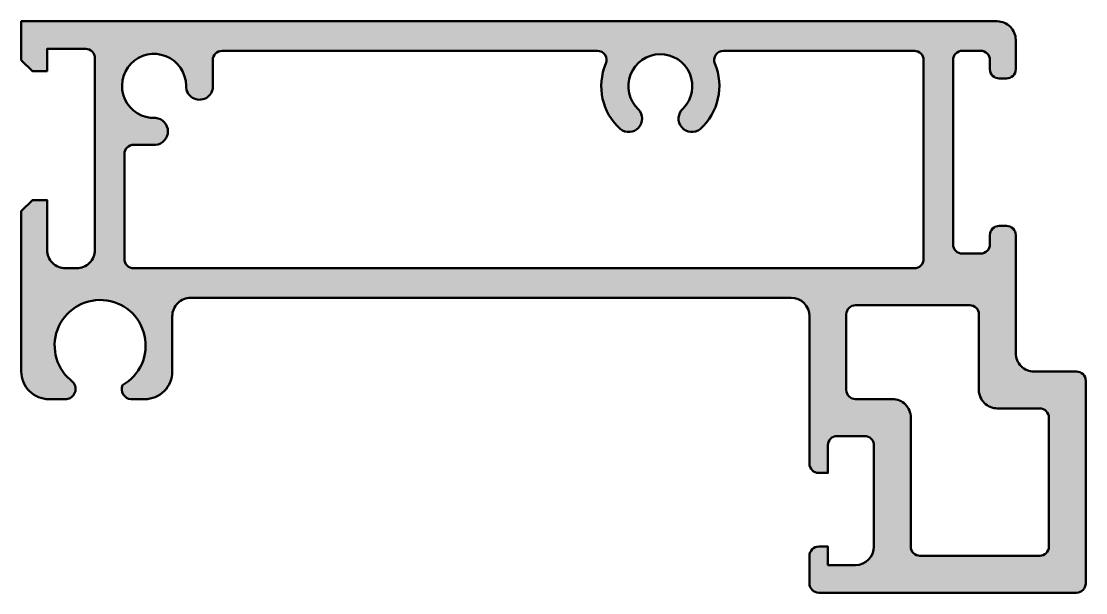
# Model space of a CAD drawing. Extents: x -57.8 to 0, y 0 to 31.
import ezdxf

# ---------------------------------------------------------------- set-up
doc = ezdxf.new("R2010")
doc.units = 0
doc.layers.add('0S-Alu contour', color=7, linetype='Continuous', lineweight=50)
doc.layers.add('0S-Alu hatch', color=252, linetype='Continuous', lineweight=25)

# ---------------------------------------------------------------- blocks, each defined once
blk = doc.blocks.new('385400__85EE3B60_F933_4EDA_BEAD_EB2E2D149482_')
at = {"layer": '0S-Alu hatch'}
h = blk.add_hatch(color=256, dxfattribs=at)
edge = h.paths.add_edge_path()
edge.add_ellipse((-54.29845487177554, 29.00157092572293), major_axis=(-0.4984085434496846, 0), ratio=1, start_angle=179.8185330120089, end_angle=270.1762210024746, ccw=False)
edge.add_line((-53.800048828125, 28.99999237060547), (-53.800048828125, 18.59998321533202))
edge.add_ellipse((-54.79945480466141, 18.59938919186843), major_axis=(-0.9994061530731976, 0), ratio=1, start_angle=89.96594473698798, end_angle=180.0340552630112, ccw=False)
edge.add_line((-54.80004882812498, 17.59998321533203), (-55.4000244140625, 17.59998321533203))
edge.add_ellipse((-55.40044490926327, 18.59956272013126), major_axis=(-0.9995795932445226, 0), ratio=1, start_angle=-0.024102733982203972, end_angle=90.02410273397248, ccw=False)
edge.add_line((-56.4000244140625, 18.59998321533203), (-56.4000244140625, 21.29997253417969))
edge.add_line((-56.4000244140625, 21.29997253417969), (-57.20001220703125, 21.29997253417969))
edge.add_line((-57.20001220703125, 21.29997253417969), (-57.800048828125, 20.69998931884766))
edge.add_line((-57.800048828125, 20.69998931884766), (-57.80004882812501, 11.99999237060547))
edge.add_arc((-56.30073129427976, 11.9992946384865), 1.49931769619581, 179.9733364668515, 270.0272463670629)
edge.add_line((-56.30001831054689, 10.49997711181641), (-55.35424804687499, 10.4999771118164))
edge.add_arc((-55.40599287340351, 11.0535878703567), 0.5560237396406947, 275.3398014339451, 402.5626190475726)
edge.add_ellipse((-53.5188932922779, 13.4106243353626), major_axis=(-2.471304156267641, 0), ratio=1, start_angle=119.21975395906091, end_angle=53.28111069872318, ccw=False)
edge.add_arc((-51.79458020772107, 11.05308384433074), 0.5554471494629871, 158.8180333996857, 264.7127449097841)
edge.add_line((-51.84576416015625, 10.5), (-51.10006713867188, 10.4999771118164))
edge.add_arc((-51.0992864696933, 11.99922695255228), 1.499250043985525, 269.9701657239431, 360.0292514421466)
edge.add_line((-49.60003662109374, 11.99999237060546), (-49.60000610351562, 14.99999237060547))
edge.add_ellipse((-48.6005862941309, 15.0005572946996), major_axis=(-0.9994199690469567, 0), ratio=1, start_angle=-90.03151226904077, end_angle=0.03238655326629214, ccw=False)
edge.add_line((-48.60003662032195, 15.99997711258822), (-16, 16))
edge.add_ellipse((-16.00035505684268, 14.9997060003358), major_axis=(-1.000294062678348, 0), ratio=1, start_angle=180.0164029845365, end_angle=269.9796627214347, ccw=False)
edge.add_line((-15.00006103515625, 14.99999237060547), (-15, 6.999984741210937))
edge.add_arc((-14.5000596853793, 6.999940313032024), 0.499940316594795, 179.9949082979713, 270.0068402571812)
edge.add_line((-14.5, 6.5), (-14, 6.499977111816406))
edge.add_line((-14, 6.499977111816406), (-14, 7.999984741210937))
edge.add_ellipse((-13.50006242082239, 8.000062418684697), major_axis=(-0.4999375852121479, 0), ratio=1, start_angle=-90.00715379237738, end_angle=0.008902294133690702, ccw=False)
edge.add_line((-13.5, 8.5), (-12, 8.499977111816406))
edge.add_ellipse((-12.00004972951166, 7.999927381487711), major_axis=(-0.5000497328014735, 0), ratio=1, start_angle=180.0065722864252, end_angle=269.9943019844761, ccw=False)
edge.add_line((-11.5, 7.999984741210937), (-11.5, 2.499992370605468))
edge.add_ellipse((-12.50007609938774, 2.500068469993209), major_axis=(-1.000076102283078, 0), ratio=1, start_angle=90.00435984195138, end_angle=179.9956401579978, ccw=False)
edge.add_line((-12.5, 1.499992370605468), (-14, 1.499992370605468))
edge.add_line((-14, 1.499992370605468), (-14, 2.499992370605468))
edge.add_line((-14, 2.499992370605468), (-14.5, 2.499992370605468))
edge.add_arc((-14.50004567354903, 2.000038044793229), 0.4999543278985029, 89.99476571868125, 180.0043600104446)
edge.add_line((-15, 2), (-15, 0.499992370605467))
edge.add_arc((-14.50004021654554, 0.4999368967309637), 0.4999597865320574, 179.9936426509345, 270.004608847333)
edge.add_line((-14.5, -2.28881835931e-05), (-0.5, 0))
edge.add_arc((-0.5000187180086733, 0.5000187183525004), 0.5000187187028511, 270.0021448454988, 359.9969808837534)
edge.add_line((0, 0.4999923706054691), (0, 11.49998474121093))
edge.add_arc((-0.4997397059386728, 11.50022978419415), 0.4997397660160084, 359.9719055191306, 450.0298430359856)
edge.add_line((-0.4999999999999997, 11.99996948242187), (-2.800048828125, 11.99999237060547))
edge.add_ellipse((-2.800529015532115, 12.99951217246942), major_axis=(-0.9995199172093109, 0), ratio=1, start_angle=-0.026214516257198284, end_angle=90.0275259275856, ccw=False)
edge.add_line((-3.800048828125, 12.99996948242187), (-3.800048828125, 19.39999389648437))
edge.add_arc((-4.299961364777448, 19.40006610347928), 0.4999125418672107, 359.9917242402709, 450.0100243148202)
edge.add_line((-4.300048828124998, 19.89997863769531), (-4.700012207031247, 19.89997863769531))
edge.add_arc((-4.700071884675841, 19.4000383143711), 0.499940326886057, 89.99316062939764, 180.0077136281695)
edge.add_line((-5.20001220703125, 19.39997100830078), (-5.20001220703125, 18.89997863769531))
edge.add_ellipse((-5.700019145975026, 18.90000083587275), major_axis=(-0.5000069394365291, 0), ratio=1, start_angle=90.0007951333501, end_angle=179.9974563116967, ccw=False)
edge.add_line((-5.700012207031248, 18.39999389648437), (-6.70001220703125, 18.39999389648437))
edge.add_ellipse((-6.700092025884461, 18.89991407542804), major_axis=(-0.4999201853157384, 0), ratio=1, start_angle=-0.007399472033227994, end_angle=90.00914802716181, ccw=False)
edge.add_line((-7.200012207031249, 18.89997863769531), (-7.20001220703125, 28.89999389648437))
edge.add_ellipse((-6.700024975323385, 28.90001429391801), major_axis=(-0.4999872321239304, 0), ratio=1, start_angle=-90.00146317586558, end_angle=0.0023374332914727347, ccw=False)
edge.add_line((-6.700012207031247, 29.40000152587891), (-5.70001220703125, 29.40000152587891))
edge.add_ellipse((-5.700065990052592, 28.89994774362001), major_axis=(-0.5000537851512012, 0), ratio=1, start_angle=180.0052881597661, end_angle=269.9938375826166, ccw=False)
edge.add_line((-5.200012207031248, 28.89999389648437), (-5.20001220703125, 28.4000015258789))
edge.add_arc((-4.7000642420075, 28.39994186236031), 0.4999479685838554, 179.9931623528093, 270.0059633896301)
edge.add_line((-4.700012207031252, 27.89999389648438), (-4.300048828125005, 27.89999389648437))
edge.add_arc((-4.299969066421738, 28.39991413605636), 0.4999202459349363, 269.9908585238935, 360.0100157336476)
edge.add_line((-3.800048828125001, 28.40000152587891), (-3.800048828125, 29.99999237060547))
edge.add_arc((-4.800039292988596, 30.00000190574187), 0.9999904649090566, 359.9994536715847, 450.0005463282822)
edge.add_line((-4.800048828125, 30.99999237060547), (-57.800048828125, 30.99999237060547))
edge.add_line((-57.800048828125, 30.99999237060547), (-57.80004882812498, 28.89999389648436))
edge.add_line((-57.80004882812498, 28.89999389648436), (-57.20001220703125, 28.30000305175781))
edge.add_line((-57.20001220703125, 28.30000305175781), (-56.4000244140625, 28.29998016357422))
edge.add_line((-56.4000244140625, 28.29998016357422), (-56.40002441406249, 29.49997711181641))
edge.add_line((-56.40002441406249, 29.49997711181641), (-54.29998779296874, 29.49997711181641))
edge = h.paths.add_edge_path()
edge.add_ellipse((-50.5897250329358, 27.49393419928108), major_axis=(-1.739698907020826, 0), ratio=1, start_angle=-179.80098045754323, end_angle=92.5105868172962, ccw=False)
edge.add_arc((-48.12532113852026, 27.47045201399804), 0.725316663315344, 177.6670451468974, 360.4248395433622)
edge.add_line((-47.4000244140625, 27.475830078125), (-47.40002441406249, 28.89798736572266))
edge.add_ellipse((-46.90031478120212, 28.89828535776802), major_axis=(-0.4997097217112334, 0), ratio=1, start_angle=-90.0332929535345, end_angle=0.03416721108658294, ccw=False)
edge.add_line((-46.9000244140625, 29.3979949951172), (-26.51931064258281, 29.39799499511719))
edge.add_ellipse((-26.51931064258281, 28.89799499511718), major_axis=(-0.5000000000000098, 0), ratio=1, start_angle=156.9575955120237, end_angle=270.0000000000004, ccw=False)
edge.add_arc((-23.18690161420085, 27.48055968423305), 3.121335774680757, 156.9575955120234, 228.121265255346)
edge.add_arc((-24.81575678471785, 25.7231129110208), 0.7265390355354814, 231.2445163873378, 403.1789237760732)
edge.add_ellipse((-23.0959301184306, 27.48204790963514), major_axis=(-1.734426283228675, 0), ratio=1, start_angle=135.323062536286, end_angle=46.67647323019071, ccw=False)
edge.add_arc((-21.38641999941761, 25.71767943061155), 0.7236362509808476, 131.1514319233156, 309.1546798724557)
edge.add_arc((-23.0494789740924, 27.49338517449196), 3.155176377872487, 312.2141613272825, 382.5990260014649)
edge.add_ellipse((-19.67495891856447, 28.89799499511719), major_axis=(-0.5000000000000036, 0), ratio=1, start_angle=-90, end_angle=22.599026001465518, ccw=False)
edge.add_line((-19.67495891856447, 29.39799499511719), (-9.300048828125, 29.39799499511719))
edge.add_ellipse((-9.299758460985387, 28.89828535776801), major_axis=(-0.4997097217112373, 0), ratio=1, start_angle=179.9658327889135, end_angle=270.03329295353376, ccw=False)
edge.add_line((-8.800048828125, 28.89798736572266), (-8.800048828125004, 18.0999755859375))
edge.add_ellipse((-9.299761004204491, 18.09969538707781), major_axis=(-0.4997122546361031, 0), ratio=1, start_angle=89.96699881452321, end_angle=180.0321269145889, ccw=False)
edge.add_line((-9.300048828125007, 17.59998321533203), (-51.70001220703126, 17.59998321533203))
edge.add_ellipse((-51.70033530319826, 18.0996601142931), major_axis=(-0.4996770034196923, 0), ratio=1, start_angle=-0.03617375795869293, end_angle=90.03704802884539, ccw=False)
edge.add_line((-52.20001220703125, 18.0999755859375), (-52.20004272460939, 23.79998779296875))
edge.add_ellipse((-51.70031110676407, 23.80024856707827), major_axis=(-0.4997316858849753, 0), ratio=1, start_angle=-90.03426977854912, end_angle=0.029898557538786008, ccw=False)
edge.add_line((-51.70001220703125, 24.29998016357421), (-50.5135498046875, 24.29998016357421))
edge.add_arc((-50.56806200313975, 25.02794380041828), 0.7300018057151177, 274.2824947873472, 445.7151032641432)
edge = h.paths.add_edge_path()
edge.add_line((-9.5, 2.499992370605468), (-9.5, 9.5))
edge.add_arc((-10.49954040165268, 9.500459598347314), 0.9995405073165619, 359.9736548480931, 450.0263451519048)
edge.add_line((-10.5, 10.5), (-12.5, 10.4999771118164))
edge.add_ellipse((-12.50027886834119, 10.99969825221816), major_axis=(-0.4997212182127036, 0), ratio=1, start_angle=-0.033722288794592714, end_angle=90.0319737870575, ccw=False)
edge.add_line((-13, 10.99999237060547), (-13, 15.09999084472656))
edge.add_ellipse((-12.50032947929974, 15.1003126996011), major_axis=(-0.4996706243591115, 0), ratio=1, start_angle=-90.0377804372722, end_angle=0.036906166379992555, ccw=False)
edge.add_line((-12.5, 15.59998321533203), (-6.29998779296875, 15.60000610351562))
edge.add_ellipse((-6.299809645718101, 15.10018424509699), major_axis=(-0.4998218901663853, 0), ratio=1, start_angle=179.9778300521096, end_angle=270.020421446141, ccw=False)
edge.add_line((-5.79998779296875, 15.09999084472656), (-5.799987792968749, 10.99999237060547))
edge.add_arc((-4.800580765416577, 10.99939939815764), 0.9994072034646295, 179.9660050272712, 270.0339949727235)
edge.add_line((-4.79998779296875, 9.999992370605469), (-2.5, 9.999992370605469))
edge.add_ellipse((-2.499709620654349, 9.500282754323814), major_axis=(-0.4997097006508098, 0), ratio=1, start_angle=179.9675799164198, end_angle=270.0332943544586, ccw=False)
edge.add_line((-2, 9.5), (-2, 2.499992370605468))
edge.add_ellipse((-2.499669190332669, 2.499669185343045), major_axis=(-0.4996692948505232, 0), ratio=1, start_angle=89.96206691237552, end_angle=180.0370588167462, ccw=False)
edge.add_line((-2.5, 2), (-9, 1.999999999999999))
edge.add_ellipse((-9.000330809667332, 2.499669185343043), major_axis=(-0.4996692948505218, 0), ratio=1, start_angle=-0.037058816746196044, end_angle=90.03793308762471, ccw=False)
at = {"layer": '0S-Alu contour', "color": 7}
for points in [[(-4.800048828125, 30.99999237060547), (-57.800048828125, 30.99999237060547), (-57.80004882812498, 28.89999389648436), (-57.20001220703125, 28.30000305175781), (-56.4000244140625, 28.29998016357422), (-56.40002441406249, 29.49997711181641), (-54.29998779296874, 29.49997711181641)], [(-3.800048828125001, 28.40000152587891), (-3.800048828125, 29.99999237060547)], [(-53.800048828125, 28.99999237060547), (-53.800048828125, 18.59998321533202)], [(-46.9000244140625, 29.3979949951172), (-26.51931064258281, 29.39799499511719)], [(-19.67495891856447, 29.39799499511719), (-9.300048828125, 29.39799499511719)], [(-6.700012207031247, 29.40000152587891), (-5.70001220703125, 29.40000152587891)], [(-47.4000244140625, 27.475830078125), (-47.40002441406249, 28.89798736572266)], [(-8.800048828125, 28.89798736572266), (-8.800048828125004, 18.0999755859375)], [(-7.200012207031249, 18.89997863769531), (-7.20001220703125, 28.89999389648437)], [(-5.200012207031248, 28.89999389648437), (-5.20001220703125, 28.4000015258789)], [(-4.700012207031252, 27.89999389648438), (-4.300048828125005, 27.89999389648437)], [(-51.70001220703125, 24.29998016357421), (-50.5135498046875, 24.29998016357421)], [(-52.20001220703125, 18.0999755859375), (-52.20004272460939, 23.79998779296875)], [(-56.4000244140625, 18.59998321533203), (-56.4000244140625, 21.29997253417969), (-57.20001220703125, 21.29997253417969), (-57.800048828125, 20.69998931884766), (-57.80004882812501, 11.99999237060547)], [(-4.300048828124998, 19.89997863769531), (-4.700012207031247, 19.89997863769531)], [(-5.20001220703125, 19.39997100830078), (-5.20001220703125, 18.89997863769531)], [(-3.800048828125, 12.99996948242187), (-3.800048828125, 19.39999389648437)], [(-5.700012207031248, 18.39999389648437), (-6.70001220703125, 18.39999389648437)], [(-54.80004882812498, 17.59998321533203), (-55.4000244140625, 17.59998321533203)], [(-9.300048828125007, 17.59998321533203), (-51.70001220703126, 17.59998321533203)], [(-48.60003662032195, 15.99997711258822), (-16, 16)], [(-13, 10.99999237060547), (-13, 15.09999084472656)], [(-12.5, 15.59998321533203), (-6.29998779296875, 15.60000610351562)], [(-5.79998779296875, 15.09999084472656), (-5.799987792968749, 10.99999237060547)], [(-49.60003662109374, 11.99999237060546), (-49.60000610351562, 14.99999237060547)], [(-15.00006103515625, 14.99999237060547), (-15, 6.999984741210937)], [(-0.4999999999999997, 11.99996948242187), (-2.800048828125, 11.99999237060547)], [(0, 0.4999923706054691), (0, 11.49998474121093)], [(-56.30001831054689, 10.49997711181641), (-55.35424804687499, 10.4999771118164)], [(-51.84576416015625, 10.5), (-51.10006713867188, 10.4999771118164)], [(-10.5, 10.5), (-12.5, 10.4999771118164)], [(-4.79998779296875, 9.999992370605469), (-2.5, 9.999992370605469)], [(-9.5, 2.499992370605468), (-9.5, 9.5)], [(-2, 9.5), (-2, 2.499992370605468)], [(-13.5, 8.5), (-12, 8.499977111816406)], [(-14.5, 6.5), (-14, 6.499977111816406), (-14, 7.999984741210937)], [(-11.5, 7.999984741210937), (-11.5, 2.499992370605468)], [(-12.5, 1.499992370605468), (-14, 1.499992370605468), (-14, 2.499992370605468), (-14.5, 2.499992370605468)], [(-15, 2), (-15, 0.499992370605467)], [(-2.5, 2), (-9, 1.999999999999999)], [(-14.5, -2.28881835931e-05), (-0.5, 0)]]:
    blk.add_lwpolyline(points, dxfattribs=at)
for centre, radius, start, end in [((-4.800039292988596, 30.00000190574187), 0.9999904649090566, 359.9994536715847, 90.00054632828227), ((-23.18690161420085, 27.48055968423305), 3.121335774680757, 156.9575955120234, 228.121265255346), ((-23.0494789740924, 27.49338517449196), 3.155176377872487, 312.2141613272825, 22.599026001465), ((-4.7000642420075, 28.39994186236031), 0.4999479685838554, 179.9931623528093, 270.0059633896301), ((-4.299969066421738, 28.39991413605636), 0.4999202459349363, 269.9908585238935, 0.0100157336475204), ((-48.12532113852026, 27.47045201399804), 0.725316663315344, 177.6670451468974, 0.4248395433622169), ((-24.81575678471785, 25.7231129110208), 0.7265390355354814, 231.2445163873378, 43.17892377607325), ((-21.38641999941761, 25.71767943061155), 0.7236362509808476, 131.1514319233156, 309.1546798724557), ((-50.56806200313975, 25.02794380041828), 0.7300018057151177, 274.2824947873472, 85.71510326414322), ((-4.700071884675841, 19.4000383143711), 0.499940326886057, 89.99316062939764, 180.0077136281695), ((-4.299961364777448, 19.40006610347928), 0.4999125418672107, 359.9917242402709, 90.01002431482019), ((-56.30073129427976, 11.9992946384865), 1.49931769619581, 179.9733364668515, 270.0272463670629), ((-51.0992864696933, 11.99922695255228), 1.499250043985525, 269.9701657239431, 0.0292514421465976), ((-0.4997397059386728, 11.50022978419415), 0.4997397660160084, 359.9719055191306, 90.02984303598568), ((-55.40599287340351, 11.0535878703567), 0.5560237396406947, 275.3398014339451, 42.56261904757264), ((-51.79458020772107, 11.05308384433074), 0.5554471494629871, 158.8180333996857, 264.7127449097841), ((-4.800580765416577, 10.99939939815764), 0.9994072034646295, 179.9660050272712, 270.0339949727235), ((-10.49954040165268, 9.500459598347314), 0.9995405073165619, 359.9736548480931, 90.02634515190483), ((-14.5000596853793, 6.999940313032024), 0.499940316594795, 179.9949082979713, 270.0068402571812), ((-14.50004567354903, 2.000038044793229), 0.4999543278985029, 89.99476571868125, 180.0043600104446), ((-14.50004021654554, 0.4999368967309637), 0.4999597865320574, 179.9936426509345, 270.004608847333), ((-0.5000187180086733, 0.5000187183525004), 0.5000187187028511, 270.0021448454988, 359.9969808837534)]:
    blk.add_arc(centre, radius, start, end, dxfattribs=at)
at = {"layer": '0S-Alu contour', "color": 7, "extrusion": (0, 0, -1)}
for centre, radius, start, end in [((54.29845487177554, 29.00157092572293), 0.4984085434496846, 89.8237789975254, 180.1814669879912), ((50.5897250329358, 27.49393419928108), 1.739698907020826, 267.4894131827038, 179.8009804575432), ((46.90031478120212, 28.89828535776802), 0.4997097217112335, 359.9658327889134, 90.03329295353458), ((26.51931064258281, 28.89799499511718), 0.5000000000000098, 89.99999999999959, 203.0424044879763), ((23.0959301184306, 27.48204790963514), 1.734426283228675, 313.3235267698094, 224.676937463714), ((19.67495891856447, 28.89799499511719), 0.5000000000000036, 337.4009739985345, 90), ((9.299758460985387, 28.89828535776801), 0.4997097217112374, 89.96670704646623, 180.0341672110866), ((6.700024975323385, 28.90001429391801), 0.4999872321239304, 359.9976625667085, 90.0014631758657), ((5.700065990052592, 28.89994774362001), 0.5000537851512012, 90.00616241738342, 179.9947118402339), ((51.70031110676407, 23.80024856707827), 0.4997316858849753, 359.9701014424612, 90.03426977854905), ((55.40044490926327, 18.59956272013126), 0.9995795932445227, 269.9758972660275, 0.0241027339822011), ((54.79945480466141, 18.59938919186843), 0.9994061530731976, 179.9659447369888, 270.034055263012), ((6.700092025884461, 18.89991407542804), 0.4999201853157384, 269.9908519728382, 0.0073994720331694), ((5.700019145975026, 18.90000083587275), 0.5000069394365291, 180.0025436883034, 269.9992048666499), ((51.70033530319826, 18.0996601142931), 0.4996770034196923, 269.9629519711546, 0.0361737579586927), ((9.299761004204491, 18.09969538707781), 0.4997122546361032, 179.9678730854111, 270.0330011854768), ((53.5188932922779, 13.4106243353626), 2.471304156267641, 306.7188893012768, 240.7802460409391), ((48.6005862941309, 15.0005572946996), 0.9994199690469567, 359.9676134467337, 90.03151226904082), ((16.00035505684268, 14.9997060003358), 1.000294062678348, 90.02033727856531, 179.9835970154635), ((12.50032947929974, 15.1003126996011), 0.4996706243591115, 359.96309383362, 90.03778043727219), ((6.299809645718101, 15.10018424509699), 0.4998218901663853, 89.97957855385903, 180.0221699478905), ((2.800529015532115, 12.99951217246942), 0.9995199172093109, 269.9724740724144, 0.0262145162571445), ((12.50027886834119, 10.99969825221816), 0.4997212182127036, 269.9680262129425, 0.0337222887946825), ((2.499709620654349, 9.500282754323814), 0.4997097006508098, 89.96670564554142, 180.0324200835803), ((13.50006242082239, 8.000062418684697), 0.4999375852121479, 359.9910977058663, 90.00715379237744), ((12.00004972951166, 7.999927381487711), 0.5000497328014735, 90.00569801552385, 179.9934277135748), ((12.50007609938774, 2.500068469993209), 1.000076102283078, 180.0043598420023, 269.9956401580486), ((9.000330809667332, 2.499669185343043), 0.4996692948505218, 269.9620669123753, 0.0370588167462224), ((2.499669190332669, 2.499669185343045), 0.4996692948505232, 179.9629411832538, 270.0379330876245)]:
    blk.add_arc(centre, radius, start, end, dxfattribs=at)
blk = doc.blocks.new('385400__F43370A5_2EFF_4197_AD7A_CAF568A9B352_')
at = {"layer": '0S-Alu contour', "color": 7}
blk.add_blockref('385400__85EE3B60_F933_4EDA_BEAD_EB2E2D149482_', (0, 0), dxfattribs=at)

msp = doc.modelspace()

# ---------------------------------------------------------------- block references
at = {"layer": '0S-Alu contour', "color": 7}
msp.add_blockref('385400__F43370A5_2EFF_4197_AD7A_CAF568A9B352_', (0, 0), dxfattribs=at)

doc.saveas('drawing.dxf')
